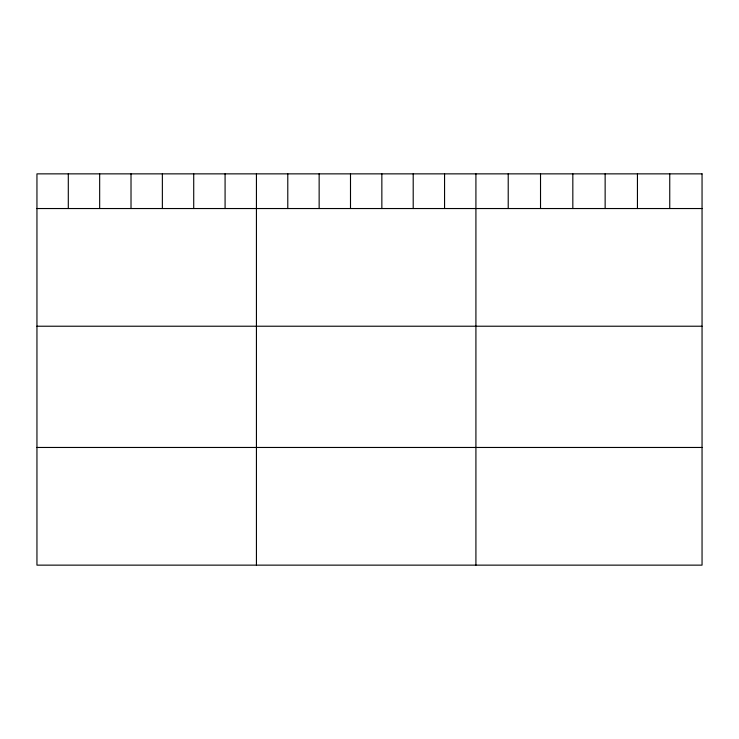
<?xml version="1.0" encoding="UTF-8"?>
<svg xmlns="http://www.w3.org/2000/svg" width="739" height="739" viewBox="0 0 739 739"><rect width="100%" height="100%" fill="white"/><g stroke="black" fill="none" stroke-linecap="round" stroke-linejoin="round"><path stroke-width="1.11" d="M36.95 208.537L702.05 208.537M36.95 326.222L702.05 326.222M36.95 447.464L702.05 447.464M669.746 173.859L669.746 208.537M637.443 173.859L637.443 208.537M605.139 173.859L605.139 208.537M572.827 173.859L572.827 208.537M540.523 173.859L540.523 208.537M508.22 173.859L508.22 208.537M475.916 173.859L475.916 565.141M444.564 173.859L444.564 208.537M413.203 173.859L413.203 208.537M381.851 173.859L381.851 208.537M350.498 173.859L350.498 208.537M319.146 173.859L319.146 208.537M287.785 173.859L287.785 208.537M256.433 173.859L256.433 565.141M225.081 173.859L225.081 208.537M193.72 173.859L193.72 208.537M162.368 173.859L162.368 208.537M131.015 173.859L131.015 208.537M99.663 173.859L99.663 208.537M68.302 173.859L68.302 208.537M702.05 173.859L36.95 173.859L36.95 565.141L702.05 565.141L702.05 173.859"/></g></svg>
